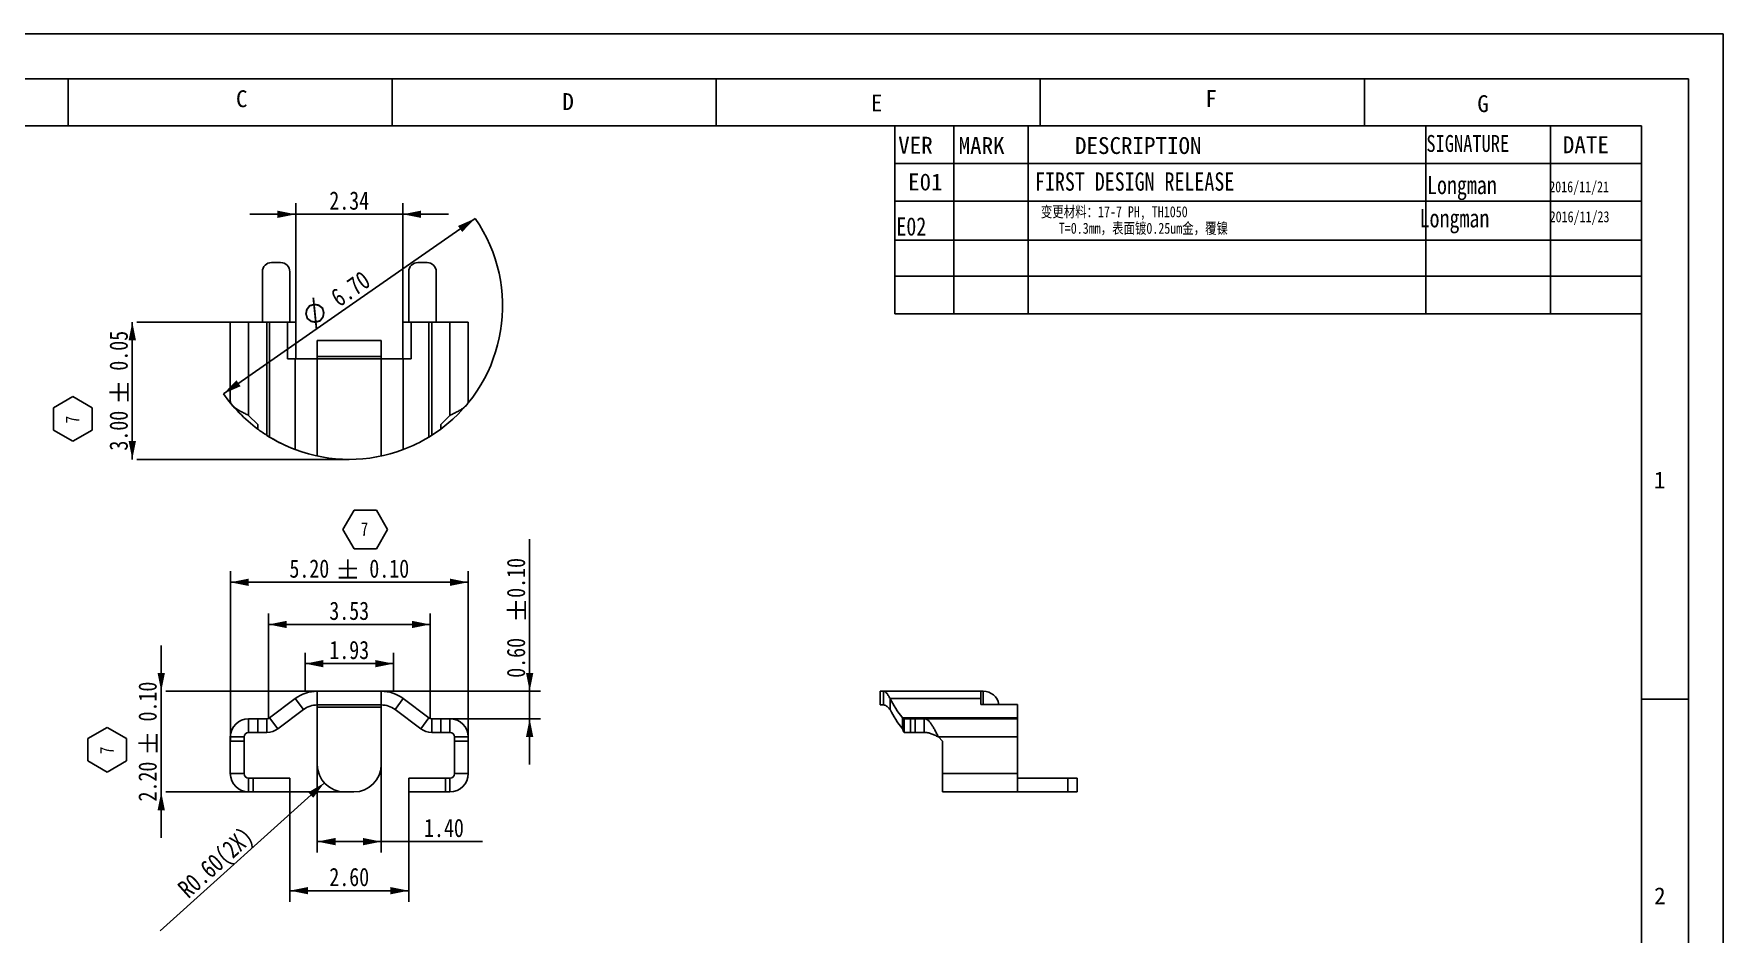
# Model space of a CAD drawing. Header units: millimetres. Extents: x 0 to 297, y 0 to 210.
# Drawn here: x 112.4 to 297, y 111.6 to 210 of the extents above; entities that cross this region are included whole.
import ezdxf
from ezdxf.enums import TextEntityAlignment as Align

# ---------------------------------------------------------------- set-up
doc = ezdxf.new("R2010")
doc.units = ezdxf.units.MM
doc.header["$LTSCALE"] = 16.335
doc.layers.get('0').update_dxf_attribs({"linetype": 'CONTINUOUS'})
doc.styles.get("Standard").update_dxf_attribs({"font": 'txt', "width": 0.8})
doc.styles.add('TEXTSTYLE_2', font='txt')
doc.dimstyles.new('DIMSTYLE_1', dxfattribs={"dimtxt": 2, "dimasz": 2, "dimexe": 1.2, "dimexo": 0, "dimgap": 0.5, "dimtad": 1, "dimlfac": 0.2, "dimzin": 0, "dimdsep": 46, "dimtxsty": 'Standard', "dimblk": '_FILLED', "dimblk1": '_FILLED', "dimblk2": '_FILLED', "dimcen": 0.09, "dimadec": 0, "dimazin": 0, "dimtp": 0.01, "dimtm": 0.01, "dimtfac": 1, "dimtofl": 0, "dimtmove": 0, "dimatfit": 3, "dimldrblk": '_FILLED', "dimfxl": 1, "dimtolj": 1, "dimtzin": 0, "dimarcsym": 0})
doc.dimstyles.new('DIMSTYLE_2', dxfattribs={"dimtxt": 2, "dimasz": 2, "dimexe": 1.2, "dimexo": 0, "dimgap": 0.5, "dimtad": 1, "dimlfac": 0.2, "dimzin": 0, "dimdsep": 46, "dimtxsty": 'Standard', "dimblk": '_FILLED', "dimblk1": '_FILLED', "dimblk2": '_FILLED', "dimcen": 0.09, "dimadec": 0, "dimazin": 0, "dimtol": 1, "dimtp": 0.1, "dimtm": 0.1, "dimtfac": 1, "dimtofl": 0, "dimtmove": 0, "dimatfit": 3, "dimldrblk": '_FILLED', "dimfxl": 1, "dimtolj": 1, "dimtzin": 0, "dimarcsym": 0})
doc.dimstyles.new('DIMSTYLE_3', dxfattribs={"dimtxt": 2, "dimasz": 2, "dimexe": 1.2, "dimexo": 0, "dimtad": 1, "dimlfac": 0.2, "dimzin": 0, "dimdsep": 46, "dimtxsty": 'Standard', "dimblk": '_FILLED', "dimblk1": '_FILLED', "dimblk2": '_FILLED', "dimcen": 0.09, "dimadec": 0, "dimazin": 0, "dimtp": 0.01, "dimtm": 0.01, "dimtfac": 1, "dimtofl": 0, "dimtmove": 0, "dimatfit": 3, "dimldrblk": '_FILLED', "dimfxl": 1, "dimtolj": 1, "dimtzin": 0, "dimarcsym": 0})
doc.dimstyles.new('DIMSTYLE_4', dxfattribs={"dimtxt": 2, "dimasz": 2, "dimexe": 1.2, "dimexo": 0, "dimgap": 0.5, "dimtad": 1, "dimlfac": 0.2, "dimzin": 0, "dimdsep": 46, "dimtxsty": 'Standard', "dimblk": '_FILLED', "dimblk1": '_FILLED', "dimblk2": '_FILLED', "dimcen": 0.09, "dimadec": 0, "dimazin": 0, "dimtol": 1, "dimtp": 0.05, "dimtm": 0.05, "dimtfac": 1, "dimtofl": 0, "dimtmove": 0, "dimatfit": 3, "dimldrblk": '_FILLED', "dimfxl": 1, "dimtolj": 1, "dimtzin": 0, "dimarcsym": 0})
doc.dimstyles.new('DIMSTYLE_5', dxfattribs={"dimtxt": 2, "dimasz": 2, "dimexe": 1.2, "dimexo": 0, "dimtad": 1, "dimlfac": 0.2, "dimzin": 0, "dimdsep": 46, "dimtxsty": 'Standard', "dimblk": '_FILLED', "dimblk1": '_FILLED', "dimblk2": '_FILLED', "dimcen": 0.09, "dimadec": 0, "dimazin": 0, "dimtp": 0.01, "dimtm": 0.01, "dimtfac": 1, "dimtmove": 0, "dimatfit": 2, "dimldrblk": '_FILLED', "dimfxl": 1, "dimtolj": 1, "dimtzin": 0, "dimarcsym": 0})

# ---------------------------------------------------------------- blocks, each defined once
blk = doc.blocks.new('_FILLED')
at = {"color": 0, "linetype": 'ByBlock'}
blk.add_solid([(0, 0), (-1, 0.2), (-1, -0.2)], dxfattribs=at)
blk = doc.blocks.new('*D1')
at = {"color": 2, "linetype": 'Continuous', "transparency": 16777216}
for p, q in [((142.06, 138.18), (142.06, 142.39)), ((151.73, 138.18), (151.73, 142.39)), ((142.06, 141.19), (146.89, 141.19)), ((151.73, 141.19), (146.89, 141.19))]:
    blk.add_line(p, q, dxfattribs=at)
at = {"color": 2, "linetype": 'Continuous', "transparency": 16777216, "xscale": 2, "yscale": 2, "zscale": 2, "rotation": 180}
blk.add_blockref('_FILLED', (142.06, 141.19), dxfattribs=at)
at = {"color": 2, "linetype": 'Continuous', "transparency": 16777216, "xscale": 2, "yscale": 2, "zscale": 2}
blk.add_blockref('_FILLED', (151.73, 141.19), dxfattribs=at)
at = {"color": 2, "linetype": 'Continuous', "transparency": 16777216, "insert": (146.89, 143.69), "char_height": 2, "width": 6.4, "attachment_point": 2, "line_spacing_factor": 0.9}
blk.add_mtext('1.93', dxfattribs=at)
blk = doc.blocks.new('*D2')
at = {"color": 2, "linetype": 'Continuous', "transparency": 16777216}
for p, q in [((138.06, 135.18), (138.06, 146.67)), ((155.73, 135.18), (155.73, 146.67)), ((138.06, 145.47), (146.89, 145.47)), ((155.73, 145.47), (146.89, 145.47))]:
    blk.add_line(p, q, dxfattribs=at)
at = {"color": 2, "linetype": 'Continuous', "transparency": 16777216, "xscale": 2, "yscale": 2, "zscale": 2, "rotation": 180}
blk.add_blockref('_FILLED', (138.06, 145.47), dxfattribs=at)
at = {"color": 2, "linetype": 'Continuous', "transparency": 16777216, "xscale": 2, "yscale": 2, "zscale": 2}
blk.add_blockref('_FILLED', (155.73, 145.47), dxfattribs=at)
at = {"color": 2, "linetype": 'Continuous', "transparency": 16777216, "insert": (146.89, 147.97), "char_height": 2, "width": 6.4, "attachment_point": 2, "line_spacing_factor": 0.9}
blk.add_mtext('3.53', dxfattribs=at)
blk = doc.blocks.new('*D3')
at = {"color": 2, "linetype": 'Continuous', "transparency": 16777216}
for p, q in [((133.9, 132.71), (133.9, 151.28)), ((133.9, 150.08), (146.89, 150.08)), ((159.89, 150.08), (146.89, 150.08)), ((159.89, 132.71), (159.89, 151.28))]:
    blk.add_line(p, q, dxfattribs=at)
at = {"color": 2, "linetype": 'Continuous', "transparency": 16777216, "xscale": 2, "yscale": 2, "zscale": 2, "rotation": 180}
blk.add_blockref('_FILLED', (133.9, 150.08), dxfattribs=at)
at = {"color": 2, "linetype": 'Continuous', "transparency": 16777216, "xscale": 2, "yscale": 2, "zscale": 2}
blk.add_blockref('_FILLED', (159.89, 150.08), dxfattribs=at)
at = {"color": 2, "linetype": 'Continuous', "transparency": 16777216, "width": 0.8}
for s, p in [('5.20', (142.53, 150.58)), ('0.10', (151.26, 150.58))]:
    blk.add_text(s, height=2, dxfattribs=at).set_placement(p, align=Align.CENTER)
blk = doc.blocks.new('*D4')
at = {"color": 2, "linetype": 'Continuous', "transparency": 16777216}
for p, q in [((143.39, 130.18), (143.39, 120.55)), ((150.39, 130.18), (150.39, 120.55)), ((143.39, 121.75), (146.89, 121.75)), ((150.39, 121.75), (146.89, 121.75)), ((146.89, 121.75), (161.46, 121.75))]:
    blk.add_line(p, q, dxfattribs=at)
at = {"color": 2, "linetype": 'Continuous', "transparency": 16777216, "xscale": 2, "yscale": 2, "zscale": 2, "rotation": 180}
blk.add_blockref('_FILLED', (143.39, 121.75), dxfattribs=at)
at = {"color": 2, "linetype": 'Continuous', "transparency": 16777216, "xscale": 2, "yscale": 2, "zscale": 2}
blk.add_blockref('_FILLED', (150.39, 121.75), dxfattribs=at)
at = {"color": 2, "linetype": 'Continuous', "transparency": 16777216, "insert": (155.06, 124.25), "char_height": 2, "width": 6.4, "attachment_point": 1, "line_spacing_factor": 0.9}
blk.add_mtext('1.40', dxfattribs=at)
blk = doc.blocks.new('*D5')
at = {"color": 2, "linetype": 'Continuous', "transparency": 16777216}
for p, q in [((140.4, 127.18), (140.4, 115.19)), ((153.39, 127.18), (153.39, 115.19)), ((140.4, 116.39), (146.89, 116.39)), ((153.39, 116.39), (146.89, 116.39))]:
    blk.add_line(p, q, dxfattribs=at)
at = {"color": 2, "linetype": 'Continuous', "transparency": 16777216, "xscale": 2, "yscale": 2, "zscale": 2, "rotation": 180}
blk.add_blockref('_FILLED', (140.4, 116.39), dxfattribs=at)
at = {"color": 2, "linetype": 'Continuous', "transparency": 16777216, "xscale": 2, "yscale": 2, "zscale": 2}
blk.add_blockref('_FILLED', (153.39, 116.39), dxfattribs=at)
at = {"color": 2, "linetype": 'Continuous', "transparency": 16777216, "insert": (146.89, 118.89), "char_height": 2, "width": 6.4, "attachment_point": 2, "line_spacing_factor": 0.9}
blk.add_mtext('2.60', dxfattribs=at)
blk = doc.blocks.new('*D6')
at = {"color": 2, "linetype": 'Continuous', "transparency": 16777216}
for p, q in [((166.6, 138.18), (166.6, 154.78)), ((166.6, 154.78), (166.6, 136.68)), ((150.39, 138.18), (167.8, 138.18)), ((166.6, 130.18), (166.6, 136.68)), ((156.89, 135.18), (167.8, 135.18)), ((166.6, 135.18), (166.6, 130.18))]:
    blk.add_line(p, q, dxfattribs=at)
at = {"color": 2, "linetype": 'Continuous', "transparency": 16777216, "xscale": 2, "yscale": 2, "zscale": 2}
for p, rotation in [((166.6, 138.18), 270), ((166.6, 135.18), 90)]:
    blk.add_blockref('_FILLED', p, dxfattribs=dict(at, rotation=rotation))
at = {"color": 2, "linetype": 'Continuous', "transparency": 16777216, "width": 0.8}
for s, p in [('0.10', (166.1, 148.38)), ('0.60', (166.1, 139.65))]:
    blk.add_text(s, height=2, rotation=90, dxfattribs=at).set_placement(p)
blk = doc.blocks.new('*D7')
at = {"color": 2, "linetype": 'Continuous', "transparency": 16777216}
for p, q in [((126.35, 138.18), (126.35, 143.18)), ((126.35, 143.18), (126.35, 132.68)), ((143.39, 138.18), (126.85, 138.18)), ((126.35, 122.18), (126.35, 132.68)), ((126.35, 127.18), (126.35, 122.18)), ((146.39, 127.18), (126.85, 127.18))]:
    blk.add_line(p, q, dxfattribs=at)
at = {"color": 2, "linetype": 'Continuous', "transparency": 16777216, "xscale": 2, "yscale": 2, "zscale": 2}
for p, rotation in [((126.35, 138.18), 270), ((126.35, 127.18), 90)]:
    blk.add_blockref('_FILLED', p, dxfattribs=dict(at, rotation=rotation))
at = {"color": 2, "linetype": 'Continuous', "transparency": 16777216, "width": 0.8}
for s, p in [('0.10', (125.85, 137.05)), ('2.20', (125.85, 128.31))]:
    blk.add_text(s, height=2, rotation=90, dxfattribs=at).set_placement(p, align=Align.CENTER)
blk = doc.blocks.new('*D8')
at = {"color": 2, "linetype": 'Continuous', "transparency": 16777216}
blk.add_line((144.17, 128.17), (126.23, 112.01), dxfattribs=at)
at = {"color": 2, "linetype": 'Continuous', "transparency": 16777216, "xscale": 2, "yscale": 2, "zscale": 2, "rotation": 42.0207581754}
blk.add_blockref('_FILLED', (144.17, 128.17), dxfattribs=at)
at = {"color": 2, "linetype": 'Continuous', "transparency": 16777216, "insert": (135.25, 123.5), "char_height": 2, "width": 14.4, "attachment_point": 3, "rotation": 42.0208, "line_spacing_factor": 0.9}
blk.add_mtext('R0.60(2X)', dxfattribs=at)
blk = doc.blocks.new('*D9')
at = {"color": 2, "linetype": 'Continuous', "transparency": 16777216}
for p, q in [((141.04, 190.28), (136.04, 190.28)), ((136.04, 190.28), (146.89, 190.28)), ((141.04, 178.5), (141.04, 191.48)), ((157.74, 190.28), (146.89, 190.28)), ((152.74, 178.5), (152.74, 191.48)), ((152.74, 190.28), (157.74, 190.28))]:
    blk.add_line(p, q, dxfattribs=at)
at = {"color": 2, "linetype": 'Continuous', "transparency": 16777216, "xscale": 2, "yscale": 2, "zscale": 2}
blk.add_blockref('_FILLED', (141.04, 190.28), dxfattribs=at)
at = {"color": 2, "linetype": 'Continuous', "transparency": 16777216, "xscale": 2, "yscale": 2, "zscale": 2, "rotation": 180}
blk.add_blockref('_FILLED', (152.74, 190.28), dxfattribs=at)
at = {"color": 2, "linetype": 'Continuous', "transparency": 16777216, "insert": (146.89, 192.78), "char_height": 2, "width": 6.4, "attachment_point": 2, "line_spacing_factor": 0.9}
blk.add_mtext('2.34', dxfattribs=at)
blk = doc.blocks.new('*D16')
at = {"color": 2, "linetype": 'Continuous', "transparency": 16777216}
for p in [(160.64, 189.82), (133.15, 170.68)]:
    blk.add_line(p, (146.89, 180.25), dxfattribs=at)
at = {"color": 2, "linetype": 'Continuous', "transparency": 16777216, "xscale": 2, "yscale": 2, "zscale": 2}
for p, rotation in [((160.64, 189.82), 34.8426157884), ((133.15, 170.68), 214.8426157884)]:
    blk.add_blockref('_FILLED', p, dxfattribs=dict(at, rotation=rotation))
at = {"color": 2, "linetype": 'Continuous', "transparency": 16777216, "insert": (145.47, 182.3), "char_height": 2, "width": 9.0667, "attachment_point": 2, "rotation": 34.8426, "line_spacing_factor": 0.9}
blk.add_mtext('{\\Ftxt.shx;\\W1.333333;\\H2.000000; }6.70', dxfattribs=at)
blk = doc.blocks.new('*D17')
at = {"color": 2, "linetype": 'Continuous', "transparency": 16777216}
for p, q in [((123.19, 178.5), (123.19, 171)), ((133.9, 178.5), (123.69, 178.5)), ((123.19, 163.5), (123.19, 171)), ((146.89, 163.5), (123.69, 163.5))]:
    blk.add_line(p, q, dxfattribs=at)
at = {"color": 2, "linetype": 'Continuous', "transparency": 16777216, "xscale": 2, "yscale": 2, "zscale": 2}
for p, rotation in [((123.19, 178.5), 90), ((123.19, 163.5), 270)]:
    blk.add_blockref('_FILLED', p, dxfattribs=dict(at, rotation=rotation))
at = {"color": 2, "linetype": 'Continuous', "transparency": 16777216, "width": 0.8}
for s, p in [('0.05', (122.69, 175.37)), ('3.00', (122.69, 166.64))]:
    blk.add_text(s, height=2, rotation=90, dxfattribs=at).set_placement(p, align=Align.CENTER)
blk = doc.blocks.new('SYMBOL_6_BL2', base_point=(120.46, 131.78))
at = {"color": 2, "linetype": 'Continuous'}
for p, q in [((120.46, 134.22), (118.35, 133)), ((118.35, 133), (118.35, 130.57)), ((122.57, 133), (120.46, 134.22)), ((122.57, 130.57), (122.57, 133)), ((118.35, 130.57), (120.46, 129.35)), ((120.46, 129.35), (122.57, 130.57))]:
    blk.add_line(p, q, dxfattribs=at)
at = {"color": 2, "linetype": 'Continuous', "width": 0.8}
blk.add_text('7', height=1.5, rotation=90, dxfattribs=at).set_placement((121.16, 131.3))
blk = doc.blocks.new('SYMBOL_7_BL3', base_point=(148.64, 155.84))
at = {"color": 2, "linetype": 'Continuous'}
for p, q in [((147.42, 157.95), (146.2, 155.84)), ((149.86, 157.95), (147.42, 157.95)), ((151.07, 155.84), (149.86, 157.95)), ((146.2, 155.84), (147.42, 153.73)), ((149.86, 153.73), (151.07, 155.84)), ((147.42, 153.73), (149.86, 153.73))]:
    blk.add_line(p, q, dxfattribs=at)
at = {"color": 2, "linetype": 'Continuous', "width": 0.8}
blk.add_text('7', height=1.5, dxfattribs=at).set_placement((148.15, 155.14))
blk = doc.blocks.new('SYMBOL_9_BL4', base_point=(116.71, 167.92))
at = {"color": 2, "linetype": 'Continuous'}
for p, q in [((116.71, 170.36), (114.6, 169.14)), ((118.81, 169.14), (116.71, 170.36)), ((114.6, 169.14), (114.6, 166.7)), ((118.81, 166.7), (118.81, 169.14)), ((114.6, 166.7), (116.71, 165.49)), ((116.71, 165.49), (118.81, 166.7))]:
    blk.add_line(p, q, dxfattribs=at)
at = {"color": 2, "linetype": 'Continuous', "width": 0.8}
blk.add_text('7', height=1.5, rotation=90, dxfattribs=at).set_placement((117.4, 167.44))

msp = doc.modelspace()

# ---------------------------------------------------------------- linework, layer by layer
at = {"color": 3, "linetype": 'Continuous'}
for p, q in [((296.995, 209.996), (0, 209.996)), ((296.995, 0), (296.995, 209.996)), ((3.787, 205.065), (293.207, 205.065)), ((116.168, 199.934), (116.168, 205.065)), ((151.576, 199.934), (151.576, 205.065)), ((186.984, 199.934), (186.984, 205.065)), ((222.391, 199.934), (222.391, 205.065)), ((257.799, 199.934), (257.799, 205.065)), ((293.207, 205.065), (293.207, 4.935)), ((29.445, 199.934), (288.075, 199.934)), ((206.484, 179.407), (206.484, 199.934)), ((212.924, 199.934), (212.924, 179.407)), ((221.07, 199.92), (221.07, 179.407)), ((264.514, 199.928), (264.514, 179.407)), ((278.121, 199.934), (278.121, 179.407)), ((288.075, 199.934), (288.075, 10.066)), ((206.484, 195.828), (288.075, 195.828)), ((206.484, 191.723), (288.075, 191.723)), ((206.484, 187.457), (288.075, 187.457)), ((206.484, 183.513), (288.075, 183.513)), ((206.484, 179.407), (288.075, 179.407)), ((133.898, 169.848), (133.898, 178.503)), ((140.145, 178.503), (133.898, 178.503)), ((135.898, 168.312), (135.898, 178.503)), ((137.895, 178.503), (137.895, 166.126)), ((138.195, 178.503), (138.195, 165.939)), ((140.145, 178.503), (140.145, 174.503)), ((153.645, 178.503), (159.892, 178.503)), ((153.645, 178.503), (153.645, 174.503)), ((155.595, 178.503), (155.595, 165.939)), ((155.895, 178.503), (155.895, 166.126)), ((157.892, 168.312), (157.892, 178.503)), ((159.892, 169.848), (159.892, 178.503)), ((143.395, 163.873), (143.395, 176.503)), ((143.395, 176.503), (150.395, 176.503)), ((150.395, 163.873), (150.395, 176.503)), ((140.145, 174.503), (153.645, 174.503)), ((140.995, 174.503), (140.995, 164.576)), ((143.395, 174.753), (150.395, 174.753)), ((152.795, 174.503), (152.795, 164.576)), ((135.898, 168.312), (136.895, 167.315)), ((156.895, 167.315), (157.892, 168.312)), ((136.895, 167.315), (136.895, 166.815)), ((156.895, 167.315), (156.895, 166.815)), ((138.195, 135.28), (140.995, 137.38)), ((143.395, 138.18), (150.395, 138.18)), ((152.795, 137.38), (155.595, 135.28)), ((204.903, 138.18), (216.153, 138.18)), ((215.903, 137.38), (205.977, 137.38)), ((215.903, 136.743), (215.903, 138.18)), ((219.903, 136.743), (215.903, 136.743)), ((219.903, 127.18), (219.903, 136.743)), ((288.075, 137.329), (293.207, 137.329)), ((135.898, 135.18), (137.895, 135.18)), ((155.895, 135.18), (157.892, 135.18)), ((219.903, 135.28), (207.34, 135.28)), ((207.527, 135.18), (219.903, 135.18)), ((133.898, 129.18), (133.898, 133.18)), ((159.892, 133.18), (159.892, 129.18)), ((211.248, 133.18), (211.716, 132.712)), ((211.248, 133.18), (219.903, 133.18)), ((211.716, 132.712), (211.716, 127.18)), ((211.716, 129.18), (219.903, 129.18)), ((135.898, 127.18), (140.398, 127.18)), ((157.892, 127.18), (153.392, 127.18)), ((211.716, 127.18), (226.403, 127.18))]:
    msp.add_line(p, q, dxfattribs=at)
at = {"color": 7, "linetype": 'Continuous'}
for p, q in [((139.398, 185.003), (138.398, 185.003)), ((154.392, 185.003), (155.392, 185.003)), ((137.398, 178.503), (137.398, 184.003)), ((140.398, 178.503), (140.398, 184.003)), ((153.392, 178.503), (153.392, 184.003)), ((156.392, 178.503), (156.392, 184.003)), ((140.145, 178.503), (141.045, 178.503)), ((141.045, 178.503), (141.045, 174.503)), ((153.645, 178.503), (152.745, 178.503)), ((152.745, 178.503), (152.745, 174.503)), ((140.995, 137.38), (141.895, 136.18)), ((143.395, 138.18), (143.395, 130.18)), ((143.395, 136.68), (150.395, 136.68)), ((150.395, 138.18), (150.395, 130.18)), ((152.795, 137.38), (151.895, 136.18)), ((204.903, 136.68), (204.903, 138.18)), ((204.903, 136.68), (205.273, 136.68)), ((205.273, 138.18), (205.273, 136.68)), ((205.977, 137.38), (205.977, 136.18)), ((216.153, 138.18), (216.153, 136.743)), ((135.898, 135.18), (135.898, 133.68)), ((136.895, 135.18), (136.895, 133.68)), ((137.895, 135.18), (137.895, 133.68)), ((138.195, 135.28), (139.095, 134.08)), ((139.095, 134.08), (141.895, 136.18)), ((143.395, 136.43), (150.395, 136.43)), ((151.895, 136.18), (154.695, 134.08)), ((155.595, 135.28), (154.695, 134.08)), ((155.895, 135.18), (155.895, 133.68)), ((156.895, 135.18), (156.895, 133.68)), ((157.892, 135.18), (157.892, 133.68)), ((207.34, 135.28), (207.34, 134.08)), ((207.527, 135.18), (207.527, 133.68)), ((208.216, 135.18), (208.216, 133.68)), ((208.716, 133.68), (208.716, 135.18)), ((209.712, 135.18), (209.712, 133.68)), ((133.898, 133.18), (135.398, 133.18)), ((135.398, 133.18), (135.398, 129.18)), ((135.898, 133.68), (137.895, 133.68)), ((155.895, 133.68), (157.892, 133.68)), ((159.892, 133.18), (158.392, 133.18)), ((158.392, 129.18), (158.392, 133.18)), ((207.527, 133.68), (209.712, 133.68)), ((135.398, 132.712), (133.898, 132.712)), ((158.392, 132.712), (159.892, 132.712)), ((135.398, 129.18), (133.898, 129.18)), ((135.898, 128.68), (135.898, 127.18)), ((135.898, 128.68), (140.398, 128.68)), ((136.398, 127.18), (136.398, 128.68)), ((140.398, 127.18), (140.398, 128.68)), ((153.392, 128.68), (157.892, 128.68)), ((153.392, 127.18), (153.392, 128.68)), ((157.392, 127.18), (157.392, 128.68)), ((157.892, 128.68), (157.892, 127.18)), ((158.392, 129.18), (159.892, 129.18)), ((219.903, 128.68), (226.403, 128.68)), ((225.403, 128.68), (225.403, 127.18)), ((226.403, 128.68), (226.403, 127.18)), ((146.395, 127.18), (147.395, 127.18))]:
    msp.add_line(p, q, dxfattribs=at)
at = {"color": 2, "linetype": 'Continuous', "const_width": 0.2}
for points in [[(143.311, 177.758), (142.965, 181.172)], [(142.317, 178.894), (142.168, 179.399), (142.252, 179.863), (142.567, 180.286), (143.072, 180.435), (143.536, 180.352), (143.959, 180.037), (144.108, 179.531), (144.024, 179.067), (143.709, 178.644), (143.204, 178.496), (142.74, 178.579), (142.317, 178.894)], [(121.694, 169.836), (121.694, 171.836)], [(122.694, 169.836), (122.694, 171.836)], [(120.694, 170.836), (122.694, 170.836)], [(145.728, 151.578), (147.728, 151.578)], [(146.728, 152.578), (146.728, 150.578)], [(145.728, 150.578), (147.728, 150.578)], [(165.105, 146.046), (165.105, 148.046)], [(166.105, 146.046), (166.105, 148.046)], [(164.105, 147.046), (166.105, 147.046)], [(124.848, 131.514), (124.848, 133.514)], [(125.848, 131.514), (125.848, 133.514)], [(123.848, 132.514), (125.848, 132.514)]]:
    msp.add_lwpolyline(points, dxfattribs=at)
at = {"color": 2, "linetype": 'Continuous'}
for start, end in [(306.65641, 34.84262), (214.84262, 233.34359), (237.49906, 249.37569), (290.62431, 301.29224)]:
    msp.add_arc((146.895, 180.253), 16.75, start, end, dxfattribs=at)
at = {"color": 7, "linetype": 'Continuous'}
for centre, radius, start, end in [((138.398, 184.003), 1, 90, 180), ((139.398, 184.003), 1, 0, 90), ((154.392, 184.003), 1, 90, 180), ((155.392, 184.003), 1, 0, 90), ((143.395, 134.18), 2.5, 90, 126.8699), ((150.395, 134.18), 2.5, 53.1301, 90), ((135.898, 133.18), 0.5, 90, 180), ((137.895, 135.68), 2, 270, 306.8699), ((155.895, 135.68), 2, 233.1301, 270), ((157.892, 133.18), 0.5, 0, 90), ((146.395, 130.18), 3, 180, 270), ((147.395, 130.18), 3, 270, 360), ((135.898, 129.18), 0.5, 180, 270), ((157.892, 129.18), 0.5, 270, 360)]:
    msp.add_arc(centre, radius, start, end, dxfattribs=at)
at = {"color": 3, "linetype": 'Continuous'}
for centre, radius, start, end in [((146.895, 180.253), 16.75, 233.34359, 237.49906), ((146.898, 180.257), 16.755, 237.49924, 238.7076), ((146.895, 180.253), 16.75, 301.29224, 306.65641), ((146.895, 180.253), 16.75, 249.37569, 290.62431), ((143.395, 134.18), 4, 90, 126.8699), ((150.395, 134.18), 4, 53.1301, 90), ((216.153, 136.43), 1.75, 10.3337, 90), ((135.898, 133.18), 2, 90, 180), ((137.895, 135.68), 0.5, 270, 306.8699), ((155.895, 135.68), 0.5, 233.1301, 270), ((157.892, 133.18), 2, 0, 90), ((135.898, 129.18), 2, 180, 270), ((157.892, 129.18), 2, 270, 360)]:
    msp.add_arc(centre, radius, start, end, dxfattribs=at)
for centre, ratio, start_param, end_param in [((146.895, 180.253), 1, -2.1169485, -1.9307585), ((146.895, 180.253), 1, -1.2108342, -1.0246442), ((221.653, 141.805), 0.75, -2.7816305, -2.5954405)]:
    msp.add_ellipse(centre, major_axis=(16.75, 0), ratio=ratio, start_param=start_param, end_param=end_param, dxfattribs=at)
at = {"color": 7, "linetype": 'Continuous'}
msp.add_ellipse((221.653, 140.605), major_axis=(16.75, 0), ratio=0.75, start_param=-2.7816305, end_param=-2.5954405, dxfattribs=at)
at = {"color": 3, "linetype": 'Continuous'}
for points, knots in [([(133.898, 169.848), (133.898, 169.815), (133.905, 169.75), (133.935, 169.652), (133.984, 169.556), (134.051, 169.459), (134.136, 169.363), (134.237, 169.268), (134.354, 169.172), (134.486, 169.077), (134.632, 168.981), (134.847, 168.851), (135.139, 168.69), (135.512, 168.501), (135.768, 168.376), (135.898, 168.312)], [0, 0, 0, 0, 0.0369289, 0.0752957, 0.1163154, 0.1609185, 0.209741, 0.2630699, 0.3209703, 0.3833743, 0.4500962, 0.5207714, 0.6721608, 0.8335175, 1, 1, 1, 1]), ([(157.892, 168.312), (158.022, 168.376), (158.278, 168.501), (158.65, 168.69), (158.943, 168.851), (159.158, 168.981), (159.303, 169.077), (159.435, 169.172), (159.553, 169.268), (159.654, 169.363), (159.739, 169.459), (159.806, 169.556), (159.855, 169.652), (159.885, 169.75), (159.892, 169.815), (159.892, 169.848)], [0, 0, 0, 0, 0.1664825, 0.3278392, 0.4792286, 0.5499038, 0.6166257, 0.6790297, 0.7369301, 0.790259, 0.8390815, 0.8836846, 0.9247043, 0.9630711, 1, 1, 1, 1]), ([(205.273, 138.18), (205.298, 138.18), (205.336, 138.172), (205.386, 138.151), (205.442, 138.118), (205.515, 138.06), (205.603, 137.97), (205.694, 137.855), (205.788, 137.718), (205.884, 137.558), (205.946, 137.442), (205.977, 137.38)], [0, 0, 0, 0, 0.0672257, 0.1054061, 0.1473492, 0.243788, 0.3582257, 0.4910882, 0.6424236, 0.8121137, 1, 1, 1, 1]), ([(207.34, 135.28), (207.352, 135.265), (207.378, 135.238), (207.424, 135.205), (207.474, 135.185), (207.509, 135.18), (207.527, 135.18)], [0, 0, 0, 0, 0.2666528, 0.5178995, 0.7594042, 1, 1, 1, 1]), ([(209.712, 135.18), (209.745, 135.18), (209.81, 135.174), (209.908, 135.144), (210.004, 135.095), (210.101, 135.028), (210.197, 134.943), (210.292, 134.841), (210.388, 134.724), (210.483, 134.592), (210.579, 134.447), (210.709, 134.232), (210.87, 133.939), (211.059, 133.567), (211.184, 133.311), (211.248, 133.18)], [0, 0, 0, 0, 0.0369289, 0.0752957, 0.1163154, 0.1609185, 0.209741, 0.2630699, 0.3209703, 0.3833743, 0.4500962, 0.5207714, 0.6721608, 0.8335175, 1, 1, 1, 1])]:
    msp.add_open_spline(points, degree=3, knots=knots, dxfattribs=at)
at = {"color": 7, "linetype": 'Continuous'}
for points, knots in [([(205.273, 136.68), (205.325, 136.68), (205.407, 136.659), (205.513, 136.607), (205.601, 136.55), (205.693, 136.479), (205.824, 136.359), (205.916, 136.255), (205.977, 136.18)], [0, 0, 0, 0, 0.1751274, 0.2804692, 0.3987062, 0.5299434, 0.6740877, 1, 1, 1, 1]), ([(207.34, 134.08), (207.346, 134.051), (207.358, 133.994), (207.379, 133.915), (207.4, 133.847), (207.423, 133.789), (207.447, 133.743), (207.468, 133.713), (207.486, 133.696), (207.499, 133.687), (207.513, 133.682), (207.522, 133.68), (207.527, 133.68)], [0, 0, 0, 0, 0.1978935, 0.3754166, 0.5316859, 0.6659826, 0.7780105, 0.8684133, 0.9063095, 0.940106, 0.9708419, 1, 1, 1, 1]), ([(211.248, 133.18), (211.121, 133.245), (210.931, 133.343), (210.674, 133.459), (210.421, 133.56), (210.164, 133.635), (209.905, 133.674), (209.777, 133.68), (209.712, 133.68)], [0, 0, 0, 0, 0.2630001, 0.3920887, 0.518612, 0.7632203, 0.8822268, 1, 1, 1, 1])]:
    msp.add_open_spline(points, degree=3, knots=knots, dxfattribs=at)

# ---------------------------------------------------------------- block references
at = {"color": 2, "linetype": 'Continuous'}
for name, p in [('SYMBOL_9_BL4', (116.705, 167.923)), ('SYMBOL_7_BL3', (148.638, 155.842)), ('SYMBOL_6_BL2', (120.456, 131.784))]:
    msp.add_blockref(name, p, dxfattribs=at)

# ---------------------------------------------------------------- texts
at = {"color": 7, "linetype": 'Continuous', "attachment_point": 1, "line_spacing_factor": 0.9, "style": 'TEXTSTYLE_2'}
for s, insert, char_height, width in [('C', (134.515, 203.824), 1.847, 1.84739), ('D', (170.173, 203.515), 1.847, 1.84739), ('E', (203.881, 203.363), 1.847, 1.84739), ('F', (240.423, 203.839), 1.847, 1.84739), ('G', (270.128, 203.289), 1.847, 1.84739), ('VER', (206.864, 198.745), 1.8474, 5.54217), ('MARK', (213.461, 198.711), 1.8474, 7.38956), ('DESCRIPTION', (226.177, 198.711), 1.84739, 20.3213), ('DATE', (279.478, 198.799), 1.8474, 7.38956), ('E01', (207.943, 194.738), 1.8474, 5.54217), ('1', (289.409, 162.173), 1.847, 1.84739), ('2', (289.448, 116.755), 1.847, 1.84739)]:
    msp.add_mtext(s, dxfattribs=dict(at, insert=insert, char_height=char_height, width=width))
at = {"color": 7, "linetype": 'Continuous', "insert": (264.566, 198.94), "char_height": 1.8474, "width": 13.30122, "attachment_point": 1, "line_spacing_factor": 0.9}
msp.add_mtext('SIGNATURE', dxfattribs=at)
at = {"color": 2, "linetype": 'Continuous', "attachment_point": 1, "line_spacing_factor": 0.9}
for s, insert, char_height, width in [('FIRST DESIGN RELEASE', (221.809, 194.857), 2, 32), ('Longman', (264.638, 194.479), 2, 11.2), ('2016/11/21', (277.989, 193.884), 1.2, 9.6), ('变更材料：17-7 PH, TH1050\\P   T=0.3mm，表面镀0.25um金，覆镍', (222.453, 191.155), 1.2, 34.56), ('Longman', (263.825, 190.848), 2, 11.2), ('2016/11/23', (278.034, 190.613), 1.2, 9.6), ('E02', (206.664, 189.955), 2, 4.8)]:
    msp.add_mtext(s, dxfattribs=dict(at, insert=insert, char_height=char_height, width=width))

# ---------------------------------------------------------------- dimensions: what is measured, and where the dimension line sits
at = {"color": 2, "linetype": 'Continuous'}
for base, p1, p2, dimstyle, picture, middle in [((152.745, 190.28), (141.045, 178.503), (152.745, 178.503), 'DIMSTYLE_1', '*D9', (146.895, 190.28)), ((159.892, 150.078), (133.898, 132.712), (159.892, 132.712), 'DIMSTYLE_2', '*D3', (146.895, 150.078)), ((155.728, 145.473), (138.062, 135.18), (155.728, 135.18), 'DIMSTYLE_1', '*D2', (146.895, 145.473))]:
    dim = msp.add_linear_dim(base=base, p1=p1, p2=p2, dimstyle=dimstyle, dxfattribs=at)
    dim.commit()
    dim.dimension.update_dxf_attribs({"geometry": picture, "text_midpoint": middle, "dimtype": 160})
dim = msp.add_diameter_dim_2p(p1=(133.148, 170.683), p2=(160.642, 189.822), text='%%c<>', dimstyle='DIMSTYLE_5', override={"dimpost": '<>'}, dxfattribs=at)
dim.commit()
dim.dimension.update_dxf_attribs({"geometry": '*D16', "text_midpoint": (147.132, 182.246), "dimtype": 163})
for base, p1, p2, angle, dimstyle, picture, middle in [((123.194, 163.503), (133.898, 178.503), (146.895, 163.503), 270, 'DIMSTYLE_4', '*D17', (123.194, 171.003)), ((166.605, 135.18), (150.395, 138.18), (156.895, 135.18), 270, 'DIMSTYLE_2', '*D6', (166.605, 147.213)), ((126.348, 138.18), (146.395, 127.18), (143.395, 138.18), 90, 'DIMSTYLE_2', '*D7', (126.348, 132.68)), ((142.062, 141.195), (151.728, 138.18), (142.062, 138.18), 180, 'DIMSTYLE_1', '*D1', (146.895, 141.195)), ((143.395, 121.748), (150.395, 130.18), (143.395, 130.18), 180, 'DIMSTYLE_1', '*D4', (158.257, 121.748)), ((140.398, 116.389), (153.392, 127.18), (140.398, 127.18), 180, 'DIMSTYLE_1', '*D5', (146.895, 116.389))]:
    dim = msp.add_linear_dim(base=base, p1=p1, p2=p2, angle=angle, dimstyle=dimstyle, dxfattribs=at)
    dim.commit()
    dim.dimension.update_dxf_attribs({"geometry": picture, "text_midpoint": middle, "dimtype": 160})
dim = msp.add_radius_dim(center=(146.395, 130.18), mpoint=(144.166, 128.172), text='R<>(2X)', dimstyle='DIMSTYLE_3', override={"dimpost": '<>'}, dxfattribs=at)
dim.commit()
dim.dimension.update_dxf_attribs({"geometry": '*D8', "text_midpoint": (130.571, 117.941), "dimtype": 164})

doc.saveas('drawing.dxf')
